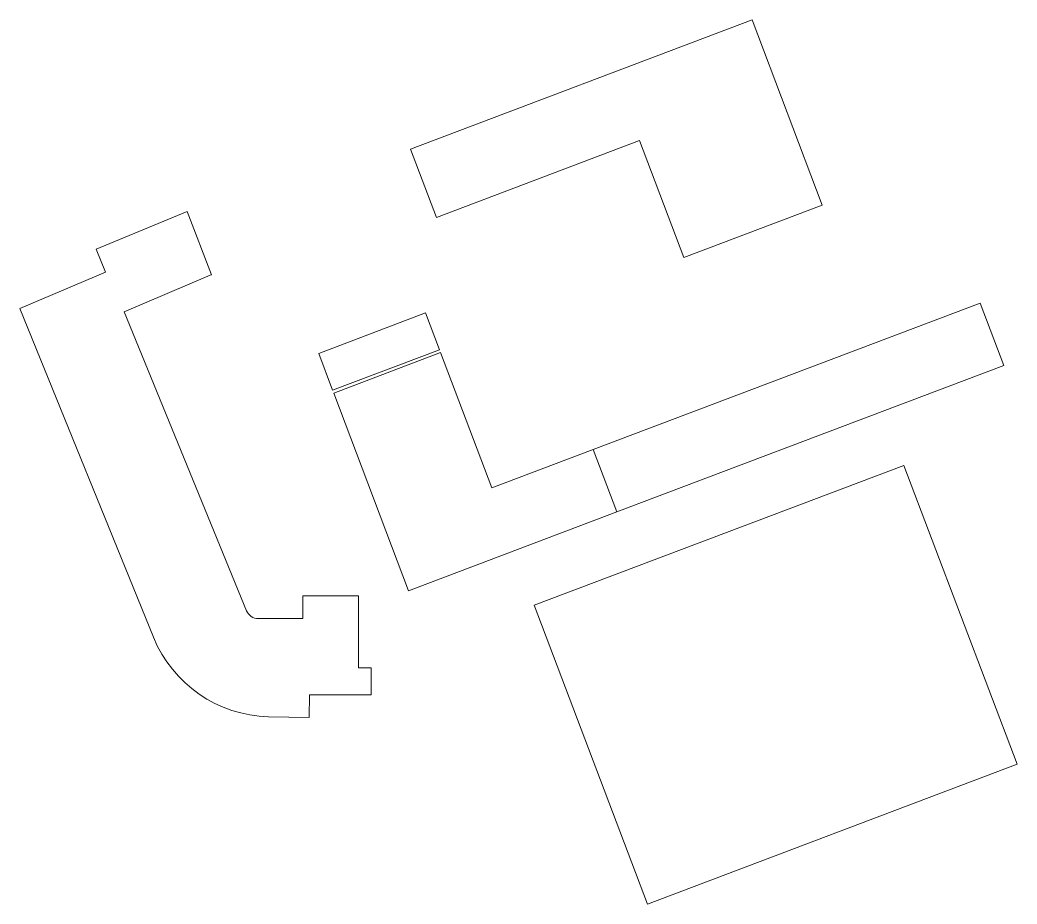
# Model space of a CAD drawing. Header units: millimetres. Extents: x 42 to 254, y 46 to 234.
import ezdxf

# ---------------------------------------------------------------- set-up
doc = ezdxf.new("R2010")
doc.units = ezdxf.units.MM
doc.layers.add('DIM', color=95, linetype='Continuous', lineweight=5)

msp = doc.modelspace()

# ---------------------------------------------------------------- linework, layer by layer
at = {"layer": 'DIM', "color": 251, "true_color": 0x636466}
msp.add_lwpolyline([(173.57, 208.34), (182.99, 183.45), (212.41, 194.59), (197.49, 234.04), (124.82, 206.54), (130.33, 191.97)], close=True, dxfattribs=at)
at = {"layer": 'DIM', "color": 252, "true_color": 0x939598}
msp.add_lwpolyline([(101.91, 111.42), (113.71, 111.42), (113.71, 96.05), (116.46, 96.05), (116.46, 90.33), (103.34, 90.33), (103.22, 85.46), (94.62, 85.67, -0.298707), (70.1, 102.61), (41.69, 172.57), (59.93, 180.3), (57.89, 185.25), (77.25, 193.21), (82.43, 179.76), (82.2, 179.67), (63.88, 171.9), (89.91, 108.24, 0.304607), (92.42, 106.55), (101.91, 106.55)], format="xyb", close=True, dxfattribs=at)
for points in [[(246.08, 173.75), (251.11, 160.44), (168.71, 129.26), (163.68, 142.57)], [(105.27, 163.02), (108.24, 155.17), (131.01, 163.78), (128.03, 171.64)], [(151.16, 109.43), (175.25, 45.77), (253.9, 75.53), (229.81, 139.19), (151.16, 109.43)]]:
    msp.add_lwpolyline(points, close=True, dxfattribs=at)
at = {"layer": 'DIM', "color": 244, "true_color": 0x991b1e}
msp.add_lwpolyline([(131.23, 163.19), (142.12, 134.41), (163.68, 142.57), (168.71, 129.26), (124.39, 112.49), (108.46, 154.57)], close=True, dxfattribs=at)

doc.saveas('drawing.dxf')
